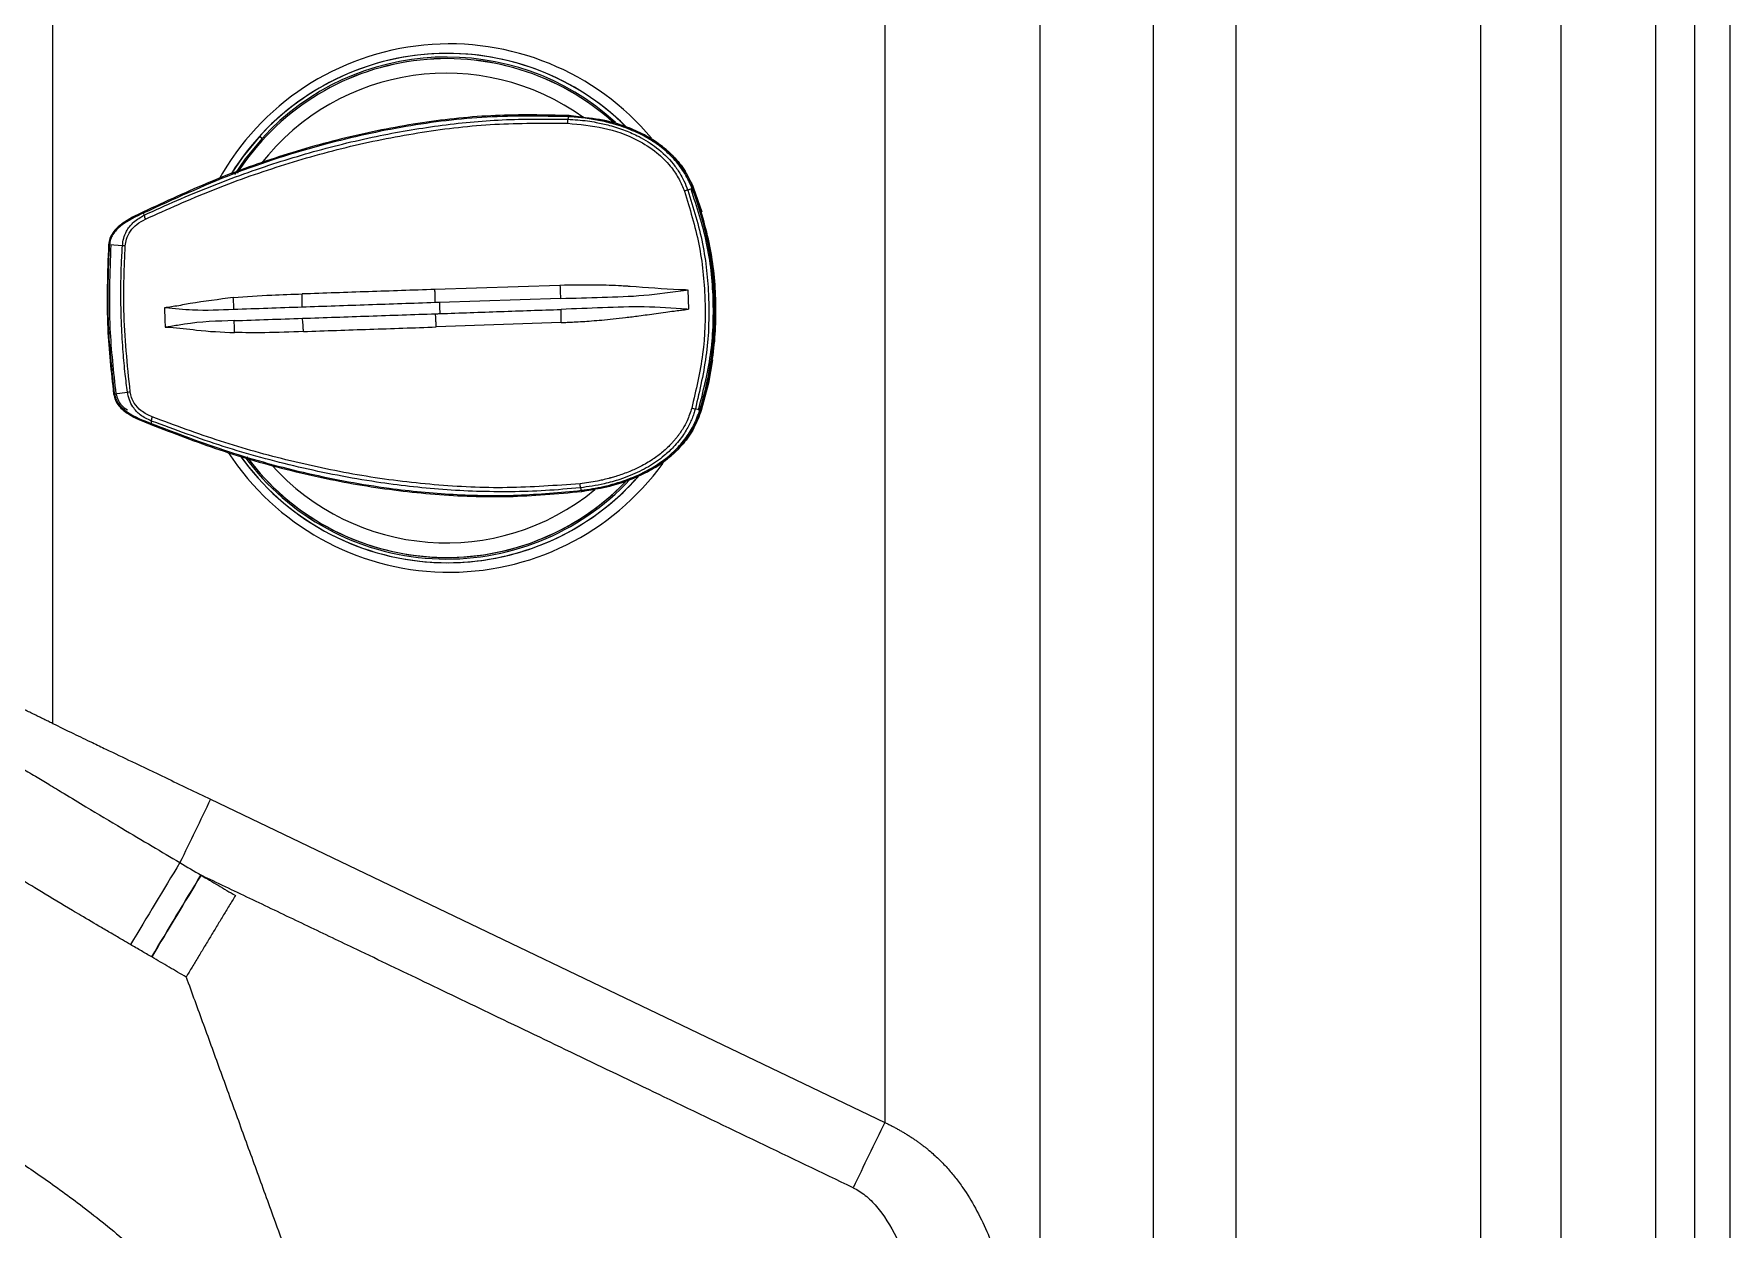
# Model space of a CAD drawing. Extents: x 0 to 84, y -21 to 126.
# Drawn here: x 75.28 to 84.1, y 19.67 to 25.89 of the extents above; entities that cross this region are included whole.
import ezdxf

# ---------------------------------------------------------------- set-up
doc = ezdxf.new("R2010")
doc.units = 0
doc.header["$MEASUREMENT"] = 0
doc.layers.add('1', color=4, linetype='Continuous')

# ---------------------------------------------------------------- blocks, each defined once
blk = doc.blocks.new('PRODIGY')
at = {"layer": '1', "color": 4, "linetype": 'Continuous', "lineweight": 25}
blk.add_line((84.0966, 2.9993), (84.0966, 75.0504), dxfattribs=at)
at = {"layer": '1', "color": 3, "linetype": 'Continuous', "lineweight": 25}
for p, q in [((83.913, 3.4162), (83.913, 74.6335)), ((83.71, 3.6929), (83.71, 74.3567)), ((83.2188, 4.3259), (83.2188, 73.7237)), ((82.801, 4.8346), (82.801, 73.215)), ((81.0966, 39.0248), (81.0966, 6.248)), ((81.5264, 39.0248), (81.5264, 6.248)), ((80.5074, 31.1697), (80.5074, 18.3424)), ((79.7001, 30.955), (79.7001, 20.2288)), ((75.372, 27.692), (75.372, 22.3049)), ((78.0562, 25.4607), (78.0521, 25.4484)), ((78.0562, 25.4607), (78.0565, 25.4616)), ((78.1085, 25.4604), (78.0579, 25.4676)), ((78.0587, 25.4676), (78.0579, 25.4676)), ((78.0587, 25.4676), (78.1117, 25.46)), ((78.1317, 25.4613), (78.1309, 25.4614)), ((76.4501, 25.3601), (76.4604, 25.3473)), ((78.6994, 25.0872), (78.6766, 25.0798)), ((78.7068, 25.0893), (78.706, 25.0893)), ((78.7068, 25.0893), (78.7485, 24.9663)), ((78.7068, 25.0893), (78.7068, 25.0893)), ((75.8481, 24.9602), (75.848, 24.9611)), ((75.8496, 24.9493), (75.8481, 24.9602)), ((75.7362, 24.7904), (75.669, 24.7949)), ((78.0115, 24.5841), (77.3613, 24.5628)), ((78.6768, 24.5599), (78.6803, 24.4599)), ((78.0148, 24.516), (77.3849, 24.4949)), ((78.0182, 24.3905), (77.3679, 24.3676)), ((75.6954, 24.0195), (75.7622, 24.0289)), ((78.7387, 23.9351), (78.7155, 23.941)), ((78.7462, 23.9334), (78.7455, 23.9333)), ((78.7462, 23.9334), (78.7462, 23.9334)), ((75.8862, 23.8782), (75.8854, 23.8669)), ((75.8854, 23.8669), (75.8854, 23.866)), ((78.4204, 23.591), (78.4032, 23.5718)), ((78.0206, 23.5005), (78.0214, 23.5006)), ((78.1175, 23.5307), (78.1224, 23.5185)), ((78.1224, 23.5185), (78.1228, 23.5175)), ((78.1254, 23.5117), (78.1246, 23.5116)), ((76.1944, 21.91), (79.7001, 20.2288))]:
    blk.add_line(p, q, dxfattribs=at)
at = {"layer": '1', "color": 3, "linetype": 'Continuous', "lineweight": 25, "flags": 128}
for points in [[(76.4501, 25.3601), (76.3621, 25.253), (76.3019, 25.1641)], [(76.4604, 25.3473), (76.3736, 25.2417), (76.3184, 25.1606)], [(78.8048, 24.196), (78.7831, 24.0758), (78.7462, 23.9334)], [(78.7862, 24.1092), (78.7795, 24.0766), (78.7426, 23.9345)]]:
    blk.add_lwpolyline(points, dxfattribs=at)
at = {"layer": '1', "color": 3, "linetype": 'Continuous', "lineweight": 25}
for centre, radius, start, end in [((77.4363, 24.4687), 1.3718, 39.92957, 151.11528), ((77.4266, 24.4687), 1.3223, 45.25189, 148.32726), ((77.4229, 24.4686), 1.2952, 48.03048, 147.35856), ((77.4229, 24.4686), 1.295, 48.04652, 147.35038), ((77.4266, 24.4689), 1.3221, 45.65273, 137.61706), ((77.4229, 24.4689), 1.3031, 47.63043, 137.61693), ((77.4198, 24.4686), 1.219, 54.03512, 142.18877), ((77.8673, 25.437), 0.1851, 356.97098, 3.54793), ((78.7359, 24.8585), 0.2292, 104.99218, 109.77872), ((77.0316, 24.4536), 1.7841, 343.10546, 20.80274), ((77.0337, 24.4536), 1.7861, 350.83452, 20.80284), ((75.9, 24.9528), 0.0504, 184.04464, 208.80249), ((75.7327, 24.4634), 0.327, 86.86939, 89.38467), ((75.733, 24.3806), 0.3529, 274.73875, 277.07), ((78.7633, 24.1789), 0.2427, 254.12113, 258.64389), ((75.9367, 23.8781), 0.0505, 155.12705, 179.9457), ((77.4363, 24.4632), 1.3718, 213.07015, 324.10126), ((77.4266, 24.4632), 1.3223, 215.27832, 318.58655), ((77.4266, 24.4632), 1.3223, 215.36658, 317.61166), ((77.4229, 24.4632), 1.3033, 216.31385, 316.9496), ((77.4229, 24.4632), 1.295, 216.55171, 315.68636), ((77.4229, 24.4632), 1.2951, 216.76393, 316.28352), ((77.4198, 24.4632), 1.2189, 221.58788, 309.40709), ((77.931, 23.5295), 0.1866, 0.36652, 6.91556)]:
    blk.add_arc(centre, radius, start, end, dxfattribs=at)
for points, knots in [([(78.0579, 25.4676), (77.9305, 25.4704), (77.6757, 25.4758), (77.2951, 25.4348), (76.9197, 25.3626), (76.552, 25.2583), (76.1925, 25.1282), (75.9618, 25.0204), (75.8464, 24.9665)], [0, 0, 0, 0, 0.166705, 0.33339, 0.500062, 0.666719, 0.833364, 1, 1, 1, 1]), ([(78.0565, 25.4616), (77.915, 25.4642), (77.6316, 25.4692), (77.2077, 25.4164), (76.7649, 25.3191), (76.3072, 25.1721), (76.001, 25.0314), (75.848, 24.9611)], [0, 0, 0, 0, 0.1853349, 0.3714117, 0.558404, 0.7794436, 1, 1, 1, 1]), ([(75.8496, 24.9493), (75.9058, 24.9751), (76.0185, 25.027), (76.1915, 25.0985), (76.3656, 25.1643), (76.5383, 25.223), (76.7093, 25.2749), (76.8813, 25.3206), (77.1039, 25.3714), (77.3804, 25.4185), (77.7135, 25.4517), (77.9385, 25.4495), (78.0521, 25.4484)], [0, 0, 0, 0, 0.082024, 0.164587, 0.247633, 0.327657, 0.404889, 0.482845, 0.561506, 0.704793, 0.850851, 1, 1, 1, 1]), ([(75.8558, 24.9285), (75.9702, 24.98), (76.199, 25.083), (76.556, 25.2096), (76.9213, 25.3125), (77.2942, 25.3857), (77.6724, 25.4297), (77.9256, 25.428), (78.0522, 25.4272)], [0, 0, 0, 0, 0.166755, 0.333479, 0.500172, 0.666827, 0.833439, 1, 1, 1, 1]), ([(78.0521, 25.4484), (78.0865, 25.4463), (78.1362, 25.4431), (78.2086, 25.4311), (78.2746, 25.4162), (78.3493, 25.3921), (78.4323, 25.3551), (78.5195, 25.3005), (78.5894, 25.2334), (78.6328, 25.172), (78.6583, 25.1264), (78.6702, 25.0961), (78.6766, 25.0798)], [0, 0, 0, 0, 0.134315, 0.193931, 0.28602, 0.397717, 0.499325, 0.639409, 0.796776, 0.872858, 0.932099, 1, 1, 1, 1]), ([(78.0522, 25.4272), (78.1147, 25.4217), (78.2391, 25.4107), (78.3965, 25.3544), (78.5117, 25.2816), (78.5666, 25.2274), (78.6041, 25.1802), (78.6321, 25.1385), (78.6498, 25.0951), (78.6584, 25.0741)], [0, 0, 0, 0, 0.252443, 0.5029531, 0.6651164, 0.799001, 0.8110857, 0.9086968, 1, 1, 1, 1]), ([(78.6994, 25.0872), (78.6875, 25.1139), (78.6641, 25.1666), (78.6119, 25.2359), (78.5494, 25.2964), (78.4748, 25.3484), (78.3885, 25.3917), (78.2996, 25.4226), (78.2134, 25.4432), (78.1344, 25.456), (78.0821, 25.4598), (78.0565, 25.4616)], [0, 0, 0, 0, 0.111062, 0.219204, 0.328204, 0.44157, 0.564533, 0.695225, 0.799841, 0.902245, 1, 1, 1, 1]), ([(78.0568, 25.4616), (78.0569, 25.4624), (78.0572, 25.464), (78.0575, 25.466), (78.0577, 25.4675), (78.0578, 25.4676), (78.0579, 25.4676)], [0, 0, 0, 0, 0.272963, 0.612047, 0.853836, 1, 1, 1, 1]), ([(78.706, 25.0893), (78.6923, 25.1197), (78.6649, 25.1804), (78.6014, 25.2583), (78.5259, 25.3235), (78.4404, 25.3749), (78.3489, 25.4134), (78.2387, 25.4469), (78.1571, 25.4554), (78.1085, 25.4604)], [0, 0, 0, 0, 0.1341, 0.268125, 0.402029, 0.535764, 0.669314, 0.802697, 1, 1, 1, 1]), ([(78.1311, 25.4572), (78.1726, 25.4528), (78.2469, 25.4449), (78.3502, 25.4131), (78.4418, 25.3746), (78.5271, 25.323), (78.6024, 25.2579), (78.6657, 25.1801), (78.6931, 25.1196), (78.7068, 25.0893)], [0, 0, 0, 0, 0.17325, 0.310935, 0.448684, 0.586483, 0.724314, 0.86216, 1, 1, 1, 1]), ([(78.6584, 25.0741), (78.6865, 24.9827), (78.7427, 24.7998), (78.7716, 24.5131), (78.7624, 24.225), (78.7187, 24.0387), (78.6969, 23.9455)], [0, 0, 0, 0, 0.2499978, 0.4999943, 0.7500077, 1, 1, 1, 1]), ([(78.6766, 25.0798), (78.7051, 24.9875), (78.7613, 24.8054), (78.7907, 24.5192), (78.7826, 24.2286), (78.7382, 24.0381), (78.7155, 23.941)], [0, 0, 0, 0, 0.250308, 0.493487, 0.741947, 1, 1, 1, 1]), ([(78.6932, 25.0848), (78.6934, 25.0849), (78.6938, 25.085), (78.6948, 25.0854), (78.6974, 25.0864), (78.7008, 25.0876), (78.7048, 25.089), (78.7057, 25.0892), (78.706, 25.0893)], [0, 0, 0, 0, 0.0216704, 0.0484297, 0.1363877, 0.4640102, 0.8147422, 1, 1, 1, 1]), ([(78.7324, 23.937), (78.7563, 24.0316), (78.8042, 24.2208), (78.815, 24.5144), (78.7842, 24.8066), (78.7235, 24.9921), (78.6932, 25.0848)], [0, 0, 0, 0, 0.25, 0.5, 0.750001, 1, 1, 1, 1]), ([(78.7455, 23.9333), (78.7695, 24.0286), (78.8177, 24.2192), (78.8287, 24.5148), (78.7976, 24.8091), (78.7365, 24.9959), (78.706, 25.0893)], [0, 0, 0, 0, 0.25, 0.5, 0.75, 1, 1, 1, 1]), ([(75.8464, 24.9665), (75.8073, 24.9481), (75.7483, 24.9204), (75.6911, 24.8684), (75.6692, 24.8288), (75.6658, 24.8065), (75.664, 24.7953)], [0, 0, 0, 0, 0.491787, 0.743115, 0.871147, 1, 1, 1, 1]), ([(75.8483, 24.9612), (75.848, 24.9618), (75.8474, 24.9633), (75.8468, 24.965), (75.8463, 24.9663), (75.8464, 24.9664), (75.8464, 24.9665)], [0, 0, 0, 0, 0.25737, 0.603725, 0.850714, 1, 1, 1, 1]), ([(75.848, 24.9611), (75.806, 24.9416), (75.7454, 24.9135), (75.6906, 24.8588), (75.673, 24.823), (75.6703, 24.8041), (75.669, 24.7949)], [0, 0, 0, 0, 0.538398, 0.778103, 0.891279, 1, 1, 1, 1]), ([(75.7362, 24.7904), (75.7379, 24.8035), (75.7413, 24.8295), (75.7549, 24.8627), (75.7706, 24.8876), (75.7838, 24.9029), (75.8075, 24.9258), (75.8303, 24.9385), (75.8496, 24.9493)], [0, 0, 0, 0, 0.191717, 0.382756, 0.518617, 0.620937, 0.677462, 1, 1, 1, 1]), ([(75.7505, 24.79), (75.7521, 24.8015), (75.7558, 24.8285), (75.7762, 24.8681), (75.8109, 24.9041), (75.8405, 24.9202), (75.8558, 24.9285)], [0, 0, 0, 0, 0.189795, 0.44463, 0.713686, 1, 1, 1, 1]), ([(75.664, 24.7953), (75.6586, 24.6499), (75.6489, 24.3903), (75.6778, 24.1323), (75.6905, 24.0187)], [0, 0, 0, 0, 0.5599493, 1, 1, 1, 1]), ([(75.6954, 24.0195), (75.6814, 24.1484), (75.6534, 24.4062), (75.6638, 24.6654), (75.669, 24.7949)], [0, 0, 0, 0, 0.499973, 1, 1, 1, 1]), ([(75.669, 24.7949), (75.6684, 24.795), (75.667, 24.7951), (75.6654, 24.7952), (75.664, 24.7953), (75.664, 24.7953), (75.664, 24.7953)], [0, 0, 0, 0, 0.234714, 0.59169, 0.846159, 1, 1, 1, 1]), ([(75.6755, 24.7945), (75.6701, 24.6496), (75.6605, 24.3908), (75.6893, 24.1336), (75.702, 24.0204)], [0, 0, 0, 0, 0.559952, 1, 1, 1, 1]), ([(75.7622, 24.0289), (75.7582, 24.0599), (75.7494, 24.1291), (75.7387, 24.2445), (75.7299, 24.3878), (75.727, 24.539), (75.7296, 24.6776), (75.7342, 24.757), (75.7362, 24.7904)], [0, 0, 0, 0, 0.122705, 0.274469, 0.455295, 0.686948, 0.868512, 1, 1, 1, 1]), ([(75.7765, 24.0304), (75.7619, 24.1719), (75.7358, 24.4246), (75.746, 24.6783), (75.7505, 24.79)], [0, 0, 0, 0, 0.559944, 1, 1, 1, 1]), ([(76.3123, 24.5201), (76.379, 24.5252), (76.4981, 24.5342), (76.6179, 24.5377), (76.6707, 24.5393)], [0, 0, 0, 0, 0.559815, 1, 1, 1, 1]), ([(76.6698, 24.4703), (76.6701, 24.475), (76.6708, 24.4846), (76.6712, 24.5017), (76.6712, 24.5202), (76.6708, 24.5329), (76.6707, 24.5393)], [0, 0, 0, 0, 0.247831, 0.499997, 0.752158, 1, 1, 1, 1]), ([(77.3613, 24.5628), (77.2459, 24.5588), (77.0152, 24.551), (76.7855, 24.5432), (76.6707, 24.5393)], [0, 0, 0, 0, 0.5001284, 1, 1, 1, 1]), ([(77.3625, 24.494), (77.3625, 24.4988), (77.3625, 24.5083), (77.3622, 24.5254), (77.3618, 24.5437), (77.3615, 24.5565), (77.3613, 24.5628)], [0, 0, 0, 0, 0.247853, 0.50001, 0.752162, 1, 1, 1, 1]), ([(78.667, 24.5596), (78.6664, 24.5597), (78.6605, 24.5608), (78.6495, 24.5608), (78.5532, 24.5632), (78.462, 24.5726), (78.3754, 24.5785), (78.3744, 24.5786), (78.3707, 24.5788), (78.3564, 24.5797), (78.3002, 24.5828), (78.1826, 24.5872), (78.0756, 24.5853), (78.0115, 24.5841)], [0, 0, 0, 0, 0.003084, 0.027249, 0.05012, 0.445528, 0.445661, 0.446818, 0.450123, 0.462784, 0.512261, 0.707507, 1, 1, 1, 1]), ([(78.0115, 24.5841), (78.0117, 24.5779), (78.0121, 24.5653), (78.0129, 24.5471), (78.0138, 24.5302), (78.0145, 24.5207), (78.0148, 24.516)], [0, 0, 0, 0, 0.2479106, 0.4999944, 0.7521024, 1, 1, 1, 1]), ([(78.0148, 24.516), (78.087, 24.5179), (78.2321, 24.5217), (78.4494, 24.5287), (78.594, 24.5492), (78.667, 24.5596)], [0, 0, 0, 0, 0.329608, 0.66173, 1, 1, 1, 1]), ([(78.6768, 24.5599), (78.6752, 24.5598), (78.6719, 24.5597), (78.6687, 24.5596), (78.667, 24.5596)], [0, 0, 0, 0, 0.500017, 1, 1, 1, 1]), ([(75.9595, 24.467), (75.9587, 24.467), (75.957, 24.4669), (75.9554, 24.4669), (75.9545, 24.4668)], [0, 0, 0, 0, 0.500208, 1, 1, 1, 1]), ([(75.9545, 24.4668), (75.9551, 24.4502), (75.9562, 24.4168), (75.9574, 24.3835), (75.958, 24.3668)], [0, 0, 0, 0, 0.500002, 1, 1, 1, 1]), ([(76.3123, 24.5201), (76.2374, 24.5109), (76.1356, 24.4982), (76.0238, 24.4772), (75.9836, 24.4708), (75.9688, 24.4689), (75.9645, 24.4684), (75.9616, 24.4679), (75.9601, 24.4673), (75.9595, 24.467)], [0, 0, 0, 0, 0.632716, 0.860015, 0.958227, 0.975917, 0.985985, 0.994955, 1, 1, 1, 1]), ([(76.315, 24.4581), (76.2438, 24.4551), (76.1251, 24.4502), (76.0068, 24.4622), (75.9595, 24.467)], [0, 0, 0, 0, 0.600624, 1, 1, 1, 1]), ([(76.315, 24.4581), (76.3151, 24.4674), (76.3152, 24.4862), (76.3133, 24.5088), (76.3123, 24.5201)], [0, 0, 0, 0, 0.499973, 1, 1, 1, 1]), ([(76.6698, 24.4703), (76.6104, 24.4683), (76.4914, 24.4642), (76.3738, 24.4601), (76.315, 24.4581)], [0, 0, 0, 0, 0.500111, 1, 1, 1, 1]), ([(77.3625, 24.494), (77.2468, 24.4901), (77.0154, 24.4823), (76.785, 24.4743), (76.6698, 24.4703)], [0, 0, 0, 0, 0.500039, 1, 1, 1, 1]), ([(76.6718, 24.4126), (76.787, 24.4165), (77.0174, 24.4243), (77.2488, 24.4323), (77.3645, 24.4363)], [0, 0, 0, 0, 0.499961, 1, 1, 1, 1]), ([(77.3849, 24.4949), (77.3805, 24.4947), (77.373, 24.4943), (77.3656, 24.4941), (77.3625, 24.494)], [0, 0, 0, 0, 0.591885, 1, 1, 1, 1]), ([(77.3645, 24.4363), (77.3682, 24.4364), (77.3757, 24.4367), (77.3831, 24.4369), (77.3868, 24.437)], [0, 0, 0, 0, 0.499955, 1, 1, 1, 1]), ([(77.3679, 24.3676), (77.3677, 24.3739), (77.3672, 24.3866), (77.3663, 24.405), (77.3654, 24.4221), (77.3648, 24.4316), (77.3645, 24.4364)], [0, 0, 0, 0, 0.247847, 0.500005, 0.752165, 1, 1, 1, 1]), ([(77.3849, 24.4949), (77.3848, 24.4906), (77.3848, 24.4822), (77.3852, 24.466), (77.3859, 24.4497), (77.3865, 24.4413), (77.3868, 24.437)], [0, 0, 0, 0, 0.2502392, 0.5000054, 0.7497544, 1, 1, 1, 1]), ([(77.3868, 24.437), (77.4919, 24.4407), (77.702, 24.448), (77.9119, 24.4552), (78.0169, 24.4589)], [0, 0, 0, 0, 0.500057, 1, 1, 1, 1]), ([(78.6707, 24.4596), (78.5971, 24.465), (78.4514, 24.4756), (78.2341, 24.4679), (78.0891, 24.4619), (78.0169, 24.4589)], [0, 0, 0, 0, 0.338238, 0.670377, 1, 1, 1, 1]), ([(78.0182, 24.3905), (78.018, 24.3968), (78.0176, 24.4094), (78.0171, 24.4276), (78.0169, 24.4446), (78.0169, 24.4541), (78.0169, 24.4589)], [0, 0, 0, 0, 0.24787, 0.499979, 0.752102, 1, 1, 1, 1]), ([(78.0182, 24.3905), (78.0285, 24.391), (78.0511, 24.3919), (78.0877, 24.3936), (78.1299, 24.396), (78.1778, 24.3993), (78.2311, 24.4037), (78.2899, 24.4095), (78.3543, 24.4168), (78.4134, 24.4243), (78.4665, 24.4314), (78.5128, 24.4379), (78.5593, 24.4443), (78.6011, 24.45), (78.631, 24.4539), (78.6492, 24.4561), (78.659, 24.4572), (78.6655, 24.4582), (78.6693, 24.4592), (78.6707, 24.4596)], [0, 0, 0, 0, 0.047081, 0.10282, 0.16717, 0.240061, 0.32144, 0.411315, 0.509841, 0.617398, 0.683425, 0.754851, 0.831574, 0.89822, 0.948339, 0.969629, 0.982106, 0.993556, 1, 1, 1, 1]), ([(78.6707, 24.4596), (78.6723, 24.4596), (78.6755, 24.4597), (78.6787, 24.4598), (78.6803, 24.4599)], [0, 0, 0, 0, 0.499983, 1, 1, 1, 1]), ([(75.958, 24.3668), (75.9588, 24.3669), (75.9606, 24.367), (75.9622, 24.3663), (75.963, 24.366)], [0, 0, 0, 0, 0.486353, 1, 1, 1, 1]), ([(76.317, 24.4005), (76.2306, 24.3978), (76.1203, 24.3944), (76.0052, 24.3727), (75.9739, 24.3674), (75.9659, 24.3664), (75.9638, 24.3661), (75.9633, 24.366), (75.9631, 24.366), (75.9631, 24.366), (75.963, 24.366)], [0, 0, 0, 0, 0.730022, 0.931374, 0.982115, 0.9951, 0.998551, 0.999524, 0.99982, 1, 1, 1, 1]), ([(75.963, 24.366), (75.9632, 24.366), (75.9651, 24.366), (75.9717, 24.366), (76.0244, 24.3652), (76.1401, 24.3458), (76.2526, 24.3411), (76.3186, 24.3383)], [0, 0, 0, 0, 0.001611, 0.01565, 0.055891, 0.44608, 1, 1, 1, 1]), ([(76.317, 24.4005), (76.3758, 24.4025), (76.4934, 24.4065), (76.6123, 24.4106), (76.6718, 24.4126)], [0, 0, 0, 0, 0.499886, 1, 1, 1, 1]), ([(76.3186, 24.3383), (76.3188, 24.3496), (76.3191, 24.3723), (76.3177, 24.3911), (76.317, 24.4005)], [0, 0, 0, 0, 0.500025, 1, 1, 1, 1]), ([(76.6773, 24.3438), (76.6771, 24.3501), (76.6765, 24.3629), (76.6753, 24.3813), (76.6737, 24.3984), (76.6724, 24.4079), (76.6718, 24.4126)], [0, 0, 0, 0, 0.247836, 0.500003, 0.752161, 1, 1, 1, 1]), ([(76.6773, 24.3438), (76.7921, 24.3478), (77.0219, 24.3557), (77.2526, 24.3636), (77.3679, 24.3676)], [0, 0, 0, 0, 0.499872, 1, 1, 1, 1]), ([(76.6773, 24.3438), (76.6102, 24.3411), (76.4904, 24.3363), (76.3711, 24.3377), (76.3186, 24.3383)], [0, 0, 0, 0, 0.560178, 1, 1, 1, 1]), ([(75.6954, 24.0195), (75.6949, 24.0194), (75.6935, 24.0192), (75.6918, 24.019), (75.6905, 24.0188), (75.6905, 24.0187), (75.6905, 24.0187)], [0, 0, 0, 0, 0.235338, 0.591965, 0.846275, 1, 1, 1, 1]), ([(75.6905, 24.0187), (75.693, 24.0077), (75.698, 23.9856), (75.7225, 23.9477), (75.7832, 23.8997), (75.8439, 23.8761), (75.8841, 23.8604)], [0, 0, 0, 0, 0.128852, 0.256881, 0.508214, 1, 1, 1, 1]), ([(75.6954, 24.0195), (75.6974, 24.0104), (75.7013, 23.9918), (75.7214, 23.9573), (75.7798, 23.9064), (75.8422, 23.8825), (75.8854, 23.866)], [0, 0, 0, 0, 0.108764, 0.221898, 0.4616, 1, 1, 1, 1]), ([(75.702, 24.0204), (75.7091, 23.9982), (75.7206, 23.9627), (75.7514, 23.943), (75.7629, 23.9356)], [0, 0, 0, 0, 0.625162, 1, 1, 1, 1]), ([(75.8862, 23.8782), (75.8662, 23.8876), (75.829, 23.9052), (75.7916, 23.9468), (75.7704, 23.9884), (75.7649, 24.0154), (75.7622, 24.0289)], [0, 0, 0, 0, 0.322445, 0.598474, 0.799024, 1, 1, 1, 1]), ([(75.8909, 23.8993), (75.8709, 23.9088), (75.8348, 23.9258), (75.8003, 23.9642), (75.7826, 23.9992), (75.7785, 24.0201), (75.7765, 24.0304)], [0, 0, 0, 0, 0.363332, 0.653345, 0.828637, 1, 1, 1, 1]), ([(78.6969, 23.9455), (78.6895, 23.9232), (78.6771, 23.8859), (78.6559, 23.847), (78.6425, 23.8256), (78.6343, 23.8135), (78.6258, 23.8016), (78.6196, 23.7935), (78.6157, 23.7886), (78.613, 23.7853), (78.6064, 23.7773), (78.5942, 23.7633), (78.5756, 23.744), (78.5527, 23.7228), (78.5276, 23.7023), (78.5101, 23.6896), (78.4985, 23.6817), (78.4753, 23.6661), (78.434, 23.6422), (78.3826, 23.6185), (78.3423, 23.603), (78.318, 23.5947), (78.3006, 23.5892), (78.2898, 23.5859), (78.2798, 23.5831), (78.2734, 23.5813), (78.2706, 23.5806), (78.2694, 23.5802), (78.2688, 23.5801), (78.2686, 23.58), (78.2685, 23.58), (78.2684, 23.58), (78.2684, 23.58), (78.2684, 23.58), (78.2684, 23.58), (78.2684, 23.58), (78.2683, 23.58), (78.2681, 23.5799), (78.2671, 23.5797), (78.2553, 23.5764), (78.2349, 23.5716), (78.1854, 23.5609), (78.1464, 23.5559), (78.1162, 23.552)], [0, 0, 0, 0, 0.094566, 0.157963, 0.177955, 0.196399, 0.216676, 0.23695, 0.237506, 0.241865, 0.253961, 0.279453, 0.31664, 0.361916, 0.404994, 0.447189, 0.448762, 0.461839, 0.559542, 0.640684, 0.689596, 0.733438, 0.744278, 0.7628, 0.779097, 0.786267, 0.789424, 0.79081, 0.791424, 0.791691, 0.791808, 0.791861, 0.791903, 0.791904, 0.791908, 0.791921, 0.79197, 0.792159, 0.792919, 0.795945, 0.841684, 0.877266, 1, 1, 1, 1]), ([(78.7155, 23.941), (78.7131, 23.9331), (78.7081, 23.9164), (78.6985, 23.8911), (78.6865, 23.8642), (78.6717, 23.8362), (78.6456, 23.7942), (78.6072, 23.7463), (78.5584, 23.7007), (78.5139, 23.6669), (78.4709, 23.6396), (78.4252, 23.6152), (78.3757, 23.5931), (78.3144, 23.5707), (78.2286, 23.5462), (78.159, 23.5365), (78.1175, 23.5307)], [0, 0, 0, 0, 0.032343, 0.0676216, 0.1058348, 0.1469765, 0.1910519, 0.2982338, 0.3849386, 0.4511233, 0.5155078, 0.5828627, 0.6531918, 0.7264861, 0.8370612, 1, 1, 1, 1]), ([(78.1228, 23.5175), (78.1615, 23.5234), (78.2409, 23.5355), (78.3403, 23.565), (78.4205, 23.5975), (78.48, 23.6278), (78.5421, 23.6668), (78.6044, 23.7171), (78.6621, 23.7816), (78.7092, 23.854), (78.7287, 23.9077), (78.7387, 23.9351)], [0, 0, 0, 0, 0.149079, 0.305956, 0.394298, 0.47884, 0.56023, 0.673647, 0.782722, 0.889306, 1, 1, 1, 1]), ([(78.1246, 23.5116), (78.1897, 23.5226), (78.2874, 23.5392), (78.4113, 23.5855), (78.5, 23.6303), (78.5817, 23.6874), (78.6526, 23.7576), (78.7106, 23.8397), (78.7338, 23.9021), (78.7455, 23.9333)], [0, 0, 0, 0, 0.249062, 0.373846, 0.498786, 0.623897, 0.749165, 0.874551, 1, 1, 1, 1]), ([(78.7462, 23.9334), (78.7346, 23.9022), (78.7115, 23.8399), (78.6536, 23.758), (78.5829, 23.6878), (78.5012, 23.6306), (78.4126, 23.5858), (78.2885, 23.5393), (78.1906, 23.5227), (78.1254, 23.5117)], [0, 0, 0, 0, 0.125133, 0.250264, 0.375377, 0.50044, 0.625448, 0.750408, 1, 1, 1, 1]), ([(78.7324, 23.937), (78.7326, 23.9369), (78.7329, 23.9368), (78.734, 23.9365), (78.7367, 23.9357), (78.7401, 23.9348), (78.7442, 23.9336), (78.7451, 23.9334), (78.7454, 23.9333)], [0, 0, 0, 0, 0.022756, 0.050022, 0.13537, 0.46357, 0.814879, 1, 1, 1, 1]), ([(75.8857, 23.8659), (75.8855, 23.8652), (75.885, 23.8637), (75.8844, 23.862), (75.884, 23.8606), (75.8841, 23.8605), (75.8841, 23.8604)], [0, 0, 0, 0, 0.259324, 0.604758, 0.851089, 1, 1, 1, 1]), ([(75.8841, 23.8604), (76.0029, 23.8145), (76.2405, 23.7228), (76.608, 23.6175), (76.982, 23.5386), (77.3614, 23.4922), (77.7439, 23.4773), (77.9977, 23.5001), (78.1246, 23.5116)], [0, 0, 0, 0, 0.166636, 0.3332804, 0.4999381, 0.66661, 0.8332941, 1, 1, 1, 1]), ([(75.8854, 23.866), (76.0187, 23.8149), (76.2856, 23.7125), (76.6999, 23.6), (77.0914, 23.5274), (77.456, 23.4929), (77.7907, 23.4863), (78.0122, 23.5071), (78.1228, 23.5175)], [0, 0, 0, 0, 0.187062, 0.374643, 0.561878, 0.70843, 0.854412, 1, 1, 1, 1]), ([(78.1175, 23.5307), (78.0571, 23.5252), (77.9369, 23.5144), (77.7568, 23.509), (77.5788, 23.5109), (77.4028, 23.5204), (77.2293, 23.5367), (76.9779, 23.5699), (76.6529, 23.6335), (76.2608, 23.7402), (76.0103, 23.8324), (75.8862, 23.8782)], [0, 0, 0, 0, 0.079708, 0.158461, 0.236336, 0.313387, 0.38965, 0.46514, 0.646212, 0.824644, 1, 1, 1, 1]), ([(78.1162, 23.552), (77.9899, 23.5425), (77.7374, 23.5237), (77.3571, 23.5417), (76.9801, 23.5893), (76.6086, 23.667), (76.2438, 23.7688), (76.0085, 23.8558), (75.8909, 23.8993)], [0, 0, 0, 0, 0.166575, 0.333185, 0.499837, 0.666527, 0.833251, 1, 1, 1, 1]), ([(78.1232, 23.5176), (78.1233, 23.5168), (78.1237, 23.5152), (78.1241, 23.5132), (78.1244, 23.5117), (78.1246, 23.5116), (78.1246, 23.5116)], [0, 0, 0, 0, 0.275528, 0.613442, 0.854355, 1, 1, 1, 1]), ([(78.2455, 23.5373), (78.2423, 23.5363), (78.2349, 23.5342), (78.2274, 23.5331), (78.2232, 23.5325)], [0, 0, 0, 0, 0.437428, 1, 1, 1, 1]), ([(75.372, 22.3049), (75.3646, 22.3084), (75.3496, 22.3157), (75.3267, 22.3269), (75.3032, 22.3384), (75.2789, 22.3504), (75.2539, 22.3627), (75.2284, 22.3753), (75.1839, 22.3976), (75.1218, 22.4289), (75.0182, 22.482), (74.8947, 22.547), (74.7815, 22.6088), (74.7, 22.655), (74.6254, 22.6985), (74.561, 22.7378), (74.5141, 22.7688), (74.4913, 22.785), (74.4755, 22.7968), (74.4627, 22.8072), (74.4522, 22.8166), (74.4445, 22.8244), (74.4388, 22.831), (74.4357, 22.8351), (74.4343, 22.8371)], [0, 0, 0, 0, 0.016605, 0.033829, 0.05164, 0.07003, 0.08898, 0.108477, 0.128507, 0.191502, 0.253198, 0.37611, 0.500173, 0.563436, 0.623082, 0.745778, 0.808184, 0.845544, 0.871399, 0.90569, 0.935333, 0.957953, 0.979528, 1, 1, 1, 1]), ([(74.3299, 22.7497), (74.3391, 22.7361), (74.3547, 22.7131), (74.3768, 22.6825), (74.3939, 22.6594), (74.4096, 22.6392), (74.4281, 22.6175), (74.4614, 22.5835), (74.5174, 22.534), (74.6045, 22.4653), (74.7124, 22.3869), (74.8423, 22.2998), (74.9864, 22.2092), (75.1097, 22.1344), (75.2076, 22.0753), (75.2808, 22.0313), (75.3563, 21.9858), (75.444, 21.9329), (75.5706, 21.8566), (75.7231, 21.7653), (75.886, 21.6683), (75.9868, 21.6086), (76.0348, 21.5801)], [0, 0, 0, 0, 0.072062, 0.122257, 0.15625, 0.185775, 0.217892, 0.249897, 0.316926, 0.379982, 0.441586, 0.50857, 0.574159, 0.633897, 0.664055, 0.695434, 0.723746, 0.75654, 0.802602, 0.878155, 0.941825, 1, 1, 1, 1]), ([(75.7785, 21.1537), (75.7643, 21.162), (75.7333, 21.1801), (75.6828, 21.2097), (75.6105, 21.252), (75.5408, 21.293), (75.4363, 21.3549), (75.3229, 21.4228), (75.1754, 21.5137), (75.0393, 21.6008), (74.907, 21.6907), (74.8069, 21.7639), (74.7318, 21.8224), (74.6873, 21.8586), (74.6518, 21.8885), (74.6203, 21.9156), (74.5693, 21.9608), (74.5185, 22.0081), (74.4733, 22.052), (74.4431, 22.0822), (74.416, 22.1101), (74.3836, 22.1447), (74.3584, 22.1736), (74.3362, 22.2009), (74.3163, 22.2268), (74.2948, 22.2575), (74.2803, 22.2799), (74.2729, 22.2912)], [0, 0, 0, 0, 0.018195, 0.039873, 0.064901, 0.111271, 0.129949, 0.200709, 0.259946, 0.327695, 0.388951, 0.452473, 0.483606, 0.514539, 0.530954, 0.549224, 0.574887, 0.633717, 0.663062, 0.692095, 0.720718, 0.751111, 0.811587, 0.836444, 0.87397, 0.936468, 1, 1, 1, 1]), ([(75.372, 22.3049), (75.4086, 22.2871), (75.4777, 22.2536), (75.5706, 22.2088), (75.6718, 22.1604), (75.7985, 22.0998), (75.9798, 22.013), (76.1161, 21.9476), (76.1944, 21.91)], [0, 0, 0, 0, 0.1336906, 0.2527559, 0.3389633, 0.5026226, 0.7147472, 1, 1, 1, 1]), ([(76.1448, 21.515), (76.1745, 21.4974), (76.2341, 21.4622), (76.2937, 21.4269), (76.3236, 21.4092)], [0, 0, 0, 0, 0.498288, 1, 1, 1, 1]), ([(79.5358, 19.8888), (79.2085, 20.046), (78.5933, 20.3414), (77.8504, 20.6982), (77.3173, 20.9541), (76.9875, 21.1122), (76.7007, 21.2494), (76.4466, 21.3709), (76.277, 21.4519), (76.1921, 21.4924)], [0, 0, 0, 0, 0.293681, 0.5520465, 0.66663, 0.7720286, 0.8478644, 0.9238948, 1, 1, 1, 1]), ([(76.3236, 21.4092), (76.3127, 21.3912), (76.2909, 21.3553), (76.2584, 21.3015), (76.226, 21.248), (76.1939, 21.1948), (76.162, 21.1419), (76.1303, 21.0893), (76.0988, 21.037), (76.0779, 21.0021), (76.0675, 20.9848)], [0, 0, 0, 0, 0.127914, 0.254985, 0.381217, 0.506616, 0.631188, 0.754938, 0.877873, 1, 1, 1, 1]), ([(75.8885, 21.0895), (75.8706, 21.0999), (75.8339, 21.1213), (75.7973, 21.1427), (75.7785, 21.1537)], [0, 0, 0, 0, 0.487468, 1, 1, 1, 1]), ([(76.0675, 20.9848), (76.038, 21.002), (75.9783, 21.0369), (75.9187, 21.0718), (75.8885, 21.0895)], [0, 0, 0, 0, 0.493797, 1, 1, 1, 1]), ([(76.0675, 20.9848), (76.0824, 20.9439), (76.1122, 20.8619), (76.157, 20.7385), (76.2021, 20.6144), (76.2475, 20.4895), (76.2931, 20.3639), (76.339, 20.2376), (76.3851, 20.1106), (76.4315, 19.9829), (76.4781, 19.8545), (76.5487, 19.66), (76.6439, 19.3982), (76.75, 19.1062), (76.8438, 18.8483), (76.9251, 18.6248), (76.9798, 18.4744), (77.0074, 18.3985)], [0, 0, 0, 0, 0.04736, 0.095025, 0.142991, 0.191254, 0.239811, 0.288657, 0.337788, 0.387197, 0.436879, 0.486829, 0.612955, 0.74086, 0.825719, 0.912093, 1, 1, 1, 1]), ([(74.6481, 20.4794), (74.6514, 20.4755), (74.6579, 20.4677), (74.6678, 20.4559), (74.6777, 20.4442), (74.6877, 20.4327), (74.6978, 20.4211), (74.7081, 20.4096), (74.7294, 20.3866), (74.7648, 20.3503), (74.8225, 20.2983), (74.8858, 20.2469), (74.9519, 20.1969), (75.0289, 20.1422), (75.1164, 20.0823), (75.2098, 20.0192), (75.3084, 19.9517), (75.4106, 19.8794), (75.5188, 19.7993), (75.6324, 19.7103), (75.7431, 19.6186), (75.849, 19.5268), (75.9737, 19.4149), (76.1279, 19.2708), (76.2931, 19.111), (76.4476, 18.959), (76.567, 18.8404), (76.6685, 18.7391), (76.7508, 18.6566), (76.8349, 18.5722), (76.9206, 18.486), (76.9783, 18.4279), (77.0075, 18.3985)], [0, 0, 0, 0, 0.021325, 0.041794, 0.061438, 0.080288, 0.098374, 0.115725, 0.132371, 0.198636, 0.257307, 0.29678, 0.333991, 0.371604, 0.406767, 0.440565, 0.472657, 0.505057, 0.537225, 0.572139, 0.608221, 0.6379, 0.668912, 0.722897, 0.781028, 0.823665, 0.868078, 0.893415, 0.919281, 0.945671, 0.972579, 1, 1, 1, 1]), ([(79.7001, 20.2288), (79.7059, 20.226), (79.7173, 20.2204), (79.7343, 20.2118), (79.751, 20.203), (79.7676, 20.194), (79.7838, 20.1848), (79.7999, 20.1754), (79.8156, 20.1658), (79.8311, 20.156), (79.8464, 20.146), (79.8614, 20.1358), (79.8761, 20.1254), (79.8905, 20.1148), (79.9047, 20.104), (79.9186, 20.093), (79.9443, 20.0718), (79.9807, 20.0391), (80.0258, 19.9925), (80.0681, 19.9425), (80.119, 19.8735), (80.1756, 19.7804), (80.2318, 19.6641), (80.2807, 19.5396), (80.322, 19.4135), (80.3587, 19.2818), (80.3901, 19.1504), (80.4179, 19.0159), (80.4389, 18.899), (80.4549, 18.7993), (80.4666, 18.719), (80.477, 18.6404), (80.4863, 18.5636), (80.4944, 18.4884), (80.5015, 18.4149), (80.5055, 18.3663), (80.5074, 18.3424)], [0, 0, 0, 0, 0.0086856, 0.0173301, 0.0259339, 0.0344974, 0.0430213, 0.0515063, 0.0599533, 0.0683633, 0.0767373, 0.0850765, 0.0933824, 0.1016563, 0.1098998, 0.1181145, 0.1263022, 0.1562459, 0.1865725, 0.2173743, 0.2487448, 0.3078264, 0.371682, 0.4314697, 0.4966684, 0.558516, 0.6232819, 0.6858177, 0.7502824, 0.7887158, 0.8262085, 0.8627732, 0.8984224, 0.9331684, 0.9670235, 1, 1, 1, 1]), ([(79.5358, 19.8888), (79.5575, 19.8784), (79.5786, 19.865), (79.6195, 19.8321), (79.6392, 19.8127), (79.6958, 19.7464), (79.7303, 19.6916), (79.7924, 19.5682), (79.8201, 19.4996), (79.8702, 19.3549), (79.8924, 19.2788), (79.9324, 19.1235), (79.9501, 19.0443), (79.9819, 18.8852), (79.996, 18.8055), (80.0206, 18.6482), (80.0312, 18.5706), (80.0491, 18.4194), (80.0564, 18.3459), (80.0618, 18.2752)], [0, 0, 0, 0, 0.0625, 0.0625, 0.125, 0.125, 0.25, 0.25, 0.375, 0.375, 0.5, 0.5, 0.625, 0.625, 0.75, 0.75, 0.875, 0.875, 1, 1, 1, 1])]:
    blk.add_open_spline(points, degree=3, knots=knots, dxfattribs=at)
for points in [[(76.1944, 21.91), (76.1412, 21.799), (76.0883, 21.6897), (76.0348, 21.5801)], [(76.0348, 21.5801), (75.9492, 21.4385), (75.8637, 21.2969), (75.7785, 21.1537)], [(76.0348, 21.5801), (76.0715, 21.5584), (76.1081, 21.5367), (76.1448, 21.515)], [(75.8884, 21.0895), (75.9737, 21.2322), (76.0591, 21.3737), (76.1447, 21.515)], [(76.1448, 21.515), (76.0592, 21.3737), (75.9738, 21.2322), (75.8885, 21.0894)], [(76.1921, 21.4924), (76.1763, 21.4999), (76.1606, 21.5075), (76.1448, 21.515)], [(79.7001, 20.2288), (79.6453, 20.1141), (79.5909, 20.0017), (79.5358, 19.8888)]]:
    blk.add_open_spline(points, degree=3, dxfattribs=at)

msp = doc.modelspace()

# ---------------------------------------------------------------- block references
at = {"layer": '1'}
msp.add_blockref('PRODIGY', (0, 0), dxfattribs=at)

doc.saveas('drawing.dxf')
